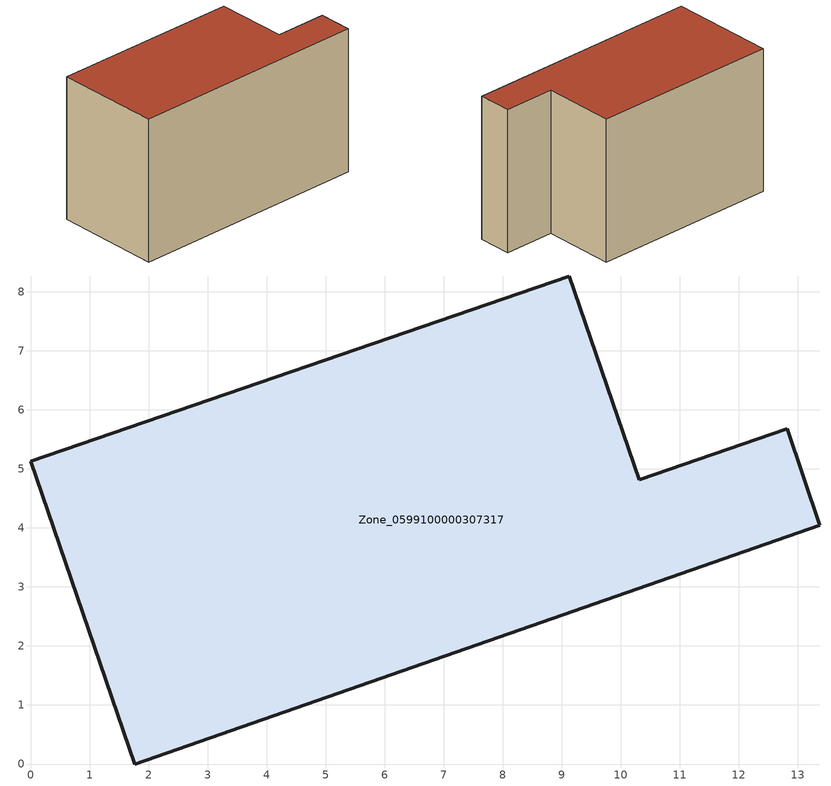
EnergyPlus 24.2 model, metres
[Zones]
Zone_0599100000307317
 floor ground (C_G): 1.76,0 0,5.13 9.13,8.27 10.31,4.82 12.82,5.68 13.37,4.05 z0
 wall outside (C_F): 1.76,0 13.37,4.05 12.82,5.68 10.31,4.82 9.13,8.27 0,5.13 1.76,0 z0:7.34
 roof outside (C_R): 0,5.13 1.76,0 13.37,4.05 12.82,5.68 10.31,4.82 9.13,8.27 z7.34
[BUILDING]
Pand.0599100000307317: North Axis=0; Terrain=City; Loads Convergence Tolerance Value=0.04; Temperature Convergence Tolerance Value=0.4; Solar Distribution=FullExterior; Maximum Number of Warmup Days=25; Minimum Number of Warmup Days=1
[Site:Location]
Rotterdam.The.Hague.AP_ZH_NLD Design_Conditions: Latitude=51.96; Longitude=4.45; Time Zone=1; Elevation=-4.5
[SITE:GROUNDTEMPERATURE:BUILDINGSURFACE]
18, 18, 18, 18, 18, 18, 18, 18, 18, 18, 18, 18
[MATERIAL] Thermal Absorptance=0.9; Solar Absorptance=0.7; Visible Absorptance=0.7
Name | Roughness | Thickness | Conductivity | Density | Specific Heat
G.TI.1975-1991 | MediumSmooth | 0.15 | 0.288461 | 540 | 1210
F.TI.1975-1991 | Rough | 0.3 | 0.230769 | 1920 | 840
R.TI.1975-1991 | MediumRough | 0.2 | 0.153846 | 1500 | 1000
[CONSTRUCTION]
C_G: G.TI.1975-1991
C_F: F.TI.1975-1991
C_R: R.TI.1975-1991
[ZONE]
Zone_0599100000307317: Type=1; Multiplier=1; Ceiling Height=Autocalculate; Volume=Autocalculate; Floor Area=autocalculate; Part of Total Floor Area=Yes
[ZONEINFILTRATION:DESIGNFLOWRATE]
Infil_Zone_0599100000307317: Zone or ZoneList or Space or SpaceList=Zone_0599100000307317; Schedule=AlwaysOn; Design Flow Rate Calculation Method=Flow/Area; Flow Rate per Floor Area=0.003; Constant Term Coefficient=1; Temperature Term Coefficient=0; Velocity Term Coefficient=0; Velocity Squared Term Coefficient=0
[HVACTEMPLATE:ZONE:IDEALLOADSAIRSYSTEM]
Zone_0599100000307317: Maximum Heating Supply Air Temperature=50; Minimum Cooling Supply Air Temperature=13; Maximum Heating Supply Air Humidity Ratio=0.0156; Minimum Cooling Supply Air Humidity Ratio=0.0077; Heating Limit=NoLimit; Cooling Limit=NoLimit; Dehumidification Control Type=ConstantSensibleHeatRatio; Cooling Sensible Heat Ratio=0.7; Dehumidification Setpoint=60; Humidification Control Type=None; Humidification Setpoint=30; Outdoor Air Method=None; Outdoor Air Flow Rate per Person=0.00944; Outdoor Air Flow Rate per Zone Floor Area=0; Outdoor Air Flow Rate per Zone=0; Demand Controlled Ventilation Type=None; Outdoor Air Economizer Type=NoEconomizer; Heat Recovery Type=None; Sensible Heat Recovery Effectiveness=0.7; Latent Heat Recovery Effectiveness=0.65
[ZONECONTROL:THERMOSTAT]
ThermostatControl_Zone_0599100000307317: Zone or ZoneList=Zone_0599100000307317; Control Type Schedule=DualSetpointControlType; Control 1=Thermostat_Zone_0599100000307317; Temperature Difference Between Cutout And Setpoint=0
[THERMOSTATSETPOINT:DUALSETPOINT]
Thermostat_Zone_0599100000307317: Heating Setpoint Temperature Schedule=HeatingSetpoint_Zone_0599100000307317; Cooling Setpoint Temperature Schedule=CoolingSetpoint_Zone_0599100000307317
[SCHEDULE:COMPACT]
HeatingSetpoint_Zone_0599100000307317: Through: 12/31, For: AllDays, Until: 24:00, 21
CoolingSetpoint_Zone_0599100000307317: Through: 12/31, For: AllDays, Until: 24:00, 24
DualSetpointControlType: Through: 12/31, For: AllDays, Until: 24:00, 4
AlwaysOn: Through: 12/31, For: AllDays, Until: 24:00, 1
